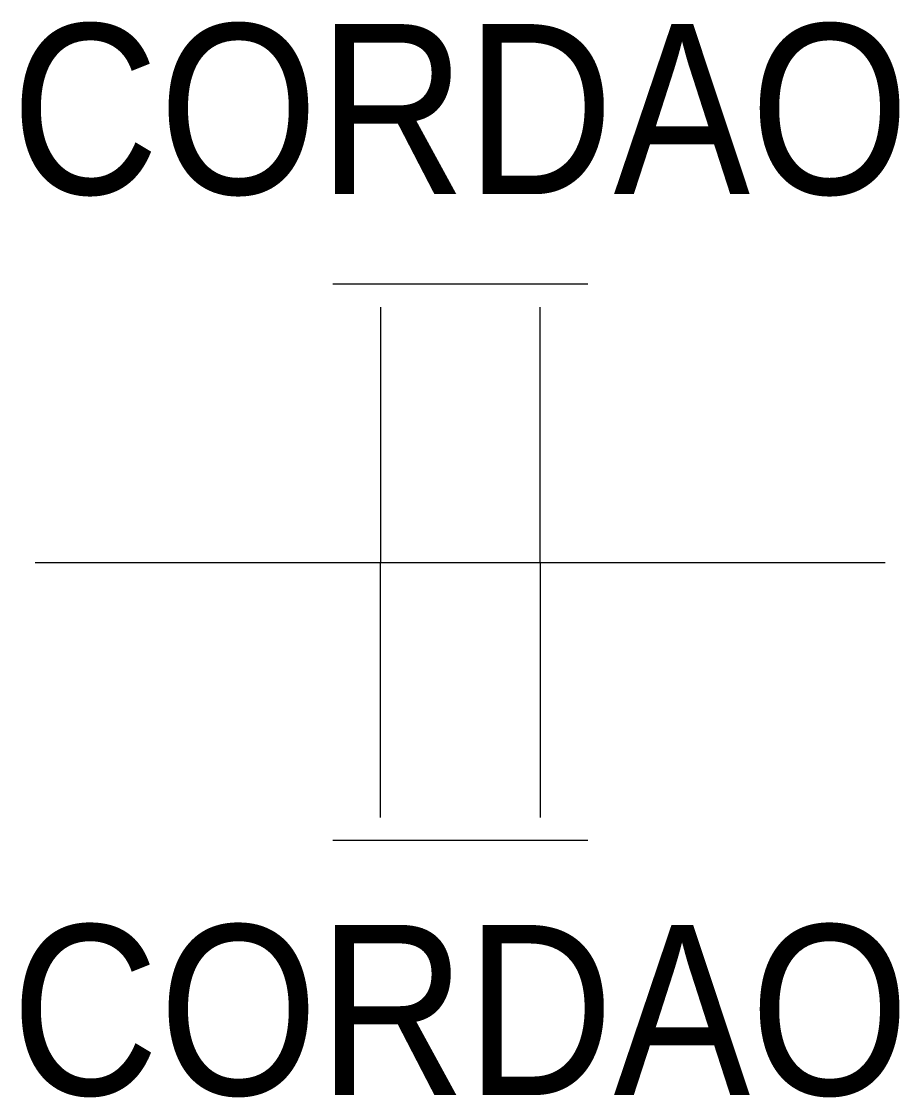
# Model space of a CAD drawing. Extents: x -10.2 to 0.2, y -6.3 to 6.4.
import ezdxf
from ezdxf.enums import TextEntityAlignment as Align

# ---------------------------------------------------------------- set-up
doc = ezdxf.new("R2010")
doc.units = 0
doc.header["$LTSCALE"] = 7
doc.header["$MEASUREMENT"] = 0
doc.layers.get('0').update_dxf_attribs({"linetype": 'CONTINUOUS'})
doc.layers.add('EME-SOLDAS', color=11, linetype='CONTINUOUS')
doc.styles.add('REGUA', font='IC-Romans.shx', dxfattribs={"width": 0.9})

msp = doc.modelspace()

# ---------------------------------------------------------------- linework, layer by layer
at = {"color": 1}
for p, q in [((-3.5, 3.27), (-6.5, 3.27)), ((-5.939, 3), (-5.939, 0)), ((-4.061, 0), (-4.061, 3)), ((-10, 0), (0, 0)), ((-10, 0), (0, 0)), ((-5.939, -3), (-5.939, 0)), ((-4.061, 0), (-4.061, -3)), ((-3.5, -3.27), (-6.5, -3.27))]:
    msp.add_line(p, q, dxfattribs=at)

# ---------------------------------------------------------------- texts
at = {"layer": 'EME-SOLDAS', "color": 2, "style": 'REGUA', "width": 0.9}
for p in [(-5, 3.73), (-5, -6.863)]:
    msp.add_attdef('CORDAO', text='', height=2, dxfattribs=at).set_placement(p, align=Align.BOTTOM_CENTER)

doc.saveas('drawing.dxf')
